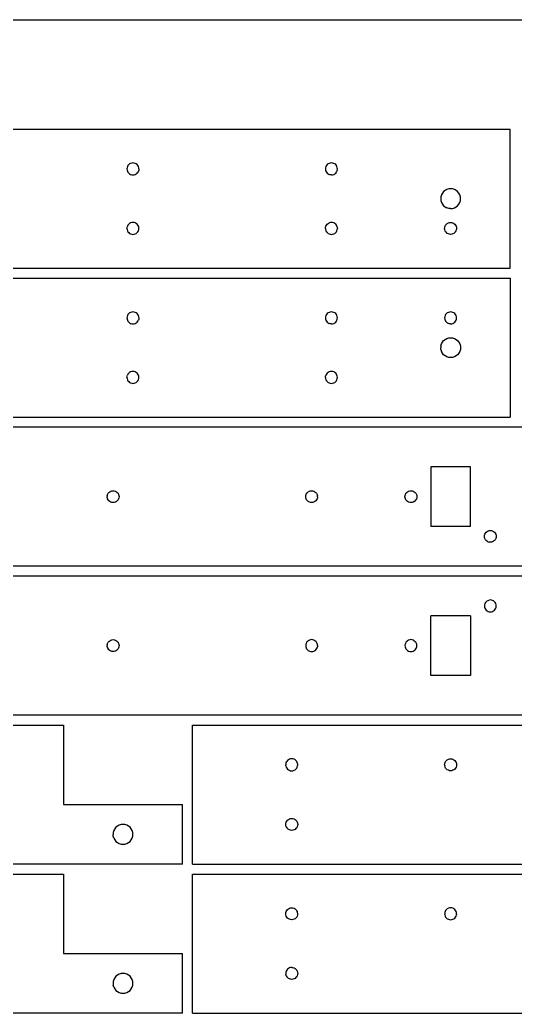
# Model space of a CAD drawing. Extents: x -122 to 122, y -61 to 61.
# Drawn here: x 57.26 to 82.2, y 10.99 to 60.99 of the extents above; entities that cross this region are included whole.
import ezdxf

# ---------------------------------------------------------------- set-up
doc = ezdxf.new("R2010")
doc.units = 0

msp = doc.modelspace()

# ---------------------------------------------------------------- linework, layer by layer
for p, q in [((-122.046, 60.991), (121.954, 60.991)), ((31.954, 55.491), (81.954, 55.491)), ((81.954, 48.491), (81.954, 55.491)), ((62.66, 53.549), (62.654, 53.491)), ((62.677, 53.606), (62.66, 53.549)), ((62.704, 53.657), (62.677, 53.606)), ((62.742, 53.703), (62.704, 53.657)), ((62.787, 53.74), (62.742, 53.703)), ((62.839, 53.768), (62.787, 53.74)), ((62.895, 53.785), (62.839, 53.768)), ((62.954, 53.791), (62.895, 53.785)), ((63.012, 53.785), (62.954, 53.791)), ((63.069, 53.768), (63.012, 53.785)), ((63.12, 53.74), (63.069, 53.768)), ((63.166, 53.703), (63.12, 53.74)), ((63.203, 53.657), (63.166, 53.703)), ((63.231, 53.606), (63.203, 53.657)), ((63.248, 53.549), (63.231, 53.606)), ((63.254, 53.491), (63.248, 53.549)), ((72.655, 53.502), (72.654, 53.491)), ((72.66, 53.549), (72.655, 53.502)), ((72.677, 53.606), (72.66, 53.549)), ((72.704, 53.657), (72.677, 53.606)), ((72.742, 53.703), (72.704, 53.657)), ((72.787, 53.74), (72.742, 53.703)), ((72.839, 53.768), (72.787, 53.74)), ((72.895, 53.785), (72.839, 53.768)), ((72.954, 53.791), (72.895, 53.785)), ((73.012, 53.785), (72.954, 53.791)), ((73.069, 53.768), (73.012, 53.785)), ((73.12, 53.74), (73.069, 53.768)), ((73.166, 53.703), (73.12, 53.74)), ((73.203, 53.657), (73.166, 53.703)), ((73.231, 53.606), (73.203, 53.657)), ((73.248, 53.549), (73.231, 53.606)), ((73.254, 53.491), (73.248, 53.549)), ((62.654, 53.491), (62.66, 53.432)), ((62.66, 53.432), (62.677, 53.376)), ((62.677, 53.376), (62.704, 53.324)), ((62.704, 53.324), (62.742, 53.279)), ((62.742, 53.279), (62.787, 53.241)), ((62.787, 53.241), (62.839, 53.214)), ((62.839, 53.214), (62.895, 53.196)), ((62.895, 53.196), (62.954, 53.191)), ((62.954, 53.191), (63.012, 53.196)), ((63.012, 53.196), (63.069, 53.214)), ((63.069, 53.214), (63.12, 53.241)), ((63.12, 53.241), (63.166, 53.279)), ((63.166, 53.279), (63.203, 53.324)), ((63.231, 53.376), (63.203, 53.324)), ((63.248, 53.432), (63.231, 53.376)), ((63.253, 53.479), (63.248, 53.432)), ((63.254, 53.491), (63.253, 53.479)), ((72.654, 53.491), (72.66, 53.432)), ((72.66, 53.432), (72.677, 53.376)), ((72.677, 53.376), (72.704, 53.324)), ((72.704, 53.324), (72.742, 53.279)), ((72.742, 53.279), (72.787, 53.241)), ((72.787, 53.241), (72.839, 53.214)), ((72.895, 53.196), (72.839, 53.214)), ((72.954, 53.191), (72.895, 53.196)), ((72.954, 53.191), (73.012, 53.196)), ((73.012, 53.196), (73.069, 53.214)), ((73.069, 53.214), (73.12, 53.241)), ((73.12, 53.241), (73.166, 53.279)), ((73.166, 53.279), (73.203, 53.324)), ((73.203, 53.324), (73.231, 53.376)), ((73.248, 53.432), (73.231, 53.376)), ((73.248, 53.432), (73.254, 53.491)), ((78.463, 52.088), (78.454, 51.991)), ((78.492, 52.182), (78.463, 52.088)), ((78.538, 52.268), (78.492, 52.182)), ((78.6, 52.344), (78.538, 52.268)), ((78.676, 52.406), (78.6, 52.344)), ((78.762, 52.453), (78.676, 52.406)), ((78.856, 52.481), (78.762, 52.453)), ((78.954, 52.491), (78.856, 52.481)), ((79.051, 52.481), (78.954, 52.491)), ((79.145, 52.453), (79.051, 52.481)), ((79.232, 52.406), (79.145, 52.453)), ((79.307, 52.344), (79.232, 52.406)), ((79.37, 52.268), (79.307, 52.344)), ((79.416, 52.182), (79.37, 52.268)), ((79.444, 52.088), (79.416, 52.182)), ((79.454, 51.991), (79.444, 52.088)), ((78.454, 51.991), (78.463, 51.893)), ((78.463, 51.893), (78.492, 51.799)), ((78.492, 51.799), (78.538, 51.713)), ((78.538, 51.713), (78.6, 51.637)), ((78.6, 51.637), (78.676, 51.575)), ((78.676, 51.575), (78.762, 51.529)), ((78.856, 51.5), (78.762, 51.529)), ((78.954, 51.491), (78.856, 51.5)), ((78.954, 51.491), (79.051, 51.5)), ((79.051, 51.5), (79.145, 51.529)), ((79.145, 51.529), (79.232, 51.575)), ((79.232, 51.575), (79.307, 51.637)), ((79.307, 51.637), (79.37, 51.713)), ((79.37, 51.713), (79.416, 51.799)), ((79.416, 51.799), (79.444, 51.893)), ((79.444, 51.893), (79.454, 51.991)), ((62.655, 50.502), (62.654, 50.491)), ((62.655, 50.502), (62.66, 50.549)), ((62.677, 50.606), (62.66, 50.549)), ((62.704, 50.657), (62.677, 50.606)), ((62.742, 50.703), (62.704, 50.657)), ((62.787, 50.74), (62.742, 50.703)), ((62.839, 50.768), (62.787, 50.74)), ((62.895, 50.785), (62.839, 50.768)), ((62.954, 50.791), (62.895, 50.785)), ((63.012, 50.785), (62.954, 50.791)), ((63.069, 50.768), (63.012, 50.785)), ((63.12, 50.74), (63.069, 50.768)), ((63.166, 50.703), (63.12, 50.74)), ((63.203, 50.657), (63.166, 50.703)), ((63.231, 50.606), (63.203, 50.657)), ((63.248, 50.549), (63.231, 50.606)), ((63.254, 50.491), (63.248, 50.549)), ((72.654, 50.491), (72.66, 50.549)), ((72.66, 50.549), (72.677, 50.606)), ((72.677, 50.606), (72.704, 50.657)), ((72.704, 50.657), (72.742, 50.703)), ((72.742, 50.703), (72.787, 50.74)), ((72.787, 50.74), (72.839, 50.768)), ((72.895, 50.785), (72.839, 50.768)), ((72.954, 50.791), (72.895, 50.785)), ((73.012, 50.785), (72.954, 50.791)), ((73.069, 50.768), (73.012, 50.785)), ((73.12, 50.74), (73.069, 50.768)), ((73.166, 50.703), (73.12, 50.74)), ((73.203, 50.657), (73.166, 50.703)), ((73.231, 50.606), (73.203, 50.657)), ((73.248, 50.549), (73.231, 50.606)), ((73.248, 50.549), (73.254, 50.491)), ((78.654, 50.491), (78.66, 50.549)), ((78.66, 50.549), (78.677, 50.606)), ((78.677, 50.606), (78.704, 50.657)), ((78.704, 50.657), (78.742, 50.703)), ((78.742, 50.703), (78.787, 50.74)), ((78.787, 50.74), (78.839, 50.768)), ((78.839, 50.768), (78.895, 50.785)), ((78.895, 50.785), (78.954, 50.791)), ((78.954, 50.791), (79.012, 50.785)), ((79.012, 50.785), (79.069, 50.768)), ((79.069, 50.768), (79.12, 50.74)), ((79.12, 50.74), (79.166, 50.703)), ((79.166, 50.703), (79.203, 50.657)), ((79.203, 50.657), (79.231, 50.606)), ((79.231, 50.606), (79.248, 50.549)), ((79.248, 50.549), (79.254, 50.491)), ((62.654, 50.491), (62.66, 50.432)), ((62.66, 50.432), (62.677, 50.376)), ((62.677, 50.376), (62.704, 50.324)), ((62.704, 50.324), (62.742, 50.279)), ((62.742, 50.279), (62.787, 50.241)), ((62.787, 50.241), (62.839, 50.214)), ((62.839, 50.214), (62.895, 50.196)), ((62.895, 50.196), (62.954, 50.191)), ((62.954, 50.191), (63.012, 50.196)), ((63.012, 50.196), (63.069, 50.214)), ((63.069, 50.214), (63.12, 50.241)), ((63.12, 50.241), (63.166, 50.279)), ((63.166, 50.279), (63.203, 50.324)), ((63.203, 50.324), (63.231, 50.376)), ((63.231, 50.376), (63.248, 50.432)), ((63.248, 50.432), (63.254, 50.491)), ((72.654, 50.491), (72.66, 50.432)), ((72.66, 50.432), (72.677, 50.376)), ((72.677, 50.376), (72.704, 50.324)), ((72.704, 50.324), (72.742, 50.279)), ((72.742, 50.279), (72.787, 50.241)), ((72.787, 50.241), (72.839, 50.214)), ((72.839, 50.214), (72.895, 50.196)), ((72.895, 50.196), (72.954, 50.191)), ((72.954, 50.191), (73.012, 50.196)), ((73.012, 50.196), (73.069, 50.214)), ((73.069, 50.214), (73.12, 50.241)), ((73.12, 50.241), (73.166, 50.279)), ((73.166, 50.279), (73.203, 50.324)), ((73.203, 50.324), (73.231, 50.376)), ((73.231, 50.376), (73.248, 50.432)), ((73.248, 50.432), (73.254, 50.491)), ((78.66, 50.432), (78.654, 50.491)), ((78.677, 50.376), (78.66, 50.432)), ((78.704, 50.324), (78.677, 50.376)), ((78.742, 50.279), (78.704, 50.324)), ((78.787, 50.241), (78.742, 50.279)), ((78.839, 50.214), (78.787, 50.241)), ((78.895, 50.196), (78.839, 50.214)), ((78.954, 50.191), (78.895, 50.196)), ((79.012, 50.196), (78.954, 50.191)), ((79.069, 50.214), (79.012, 50.196)), ((79.12, 50.241), (79.069, 50.214)), ((79.166, 50.279), (79.12, 50.241)), ((79.203, 50.324), (79.166, 50.279)), ((79.203, 50.324), (79.231, 50.376)), ((79.231, 50.376), (79.248, 50.432)), ((79.254, 50.491), (79.248, 50.432)), ((31.954, 48.491), (81.954, 48.491)), ((31.954, 47.991), (81.954, 47.991)), ((81.954, 47.991), (81.954, 40.991)), ((62.66, 46.049), (62.654, 45.991)), ((62.677, 46.106), (62.66, 46.049)), ((62.704, 46.157), (62.677, 46.106)), ((62.742, 46.203), (62.704, 46.157)), ((62.787, 46.24), (62.742, 46.203)), ((62.839, 46.268), (62.787, 46.24)), ((62.895, 46.285), (62.839, 46.268)), ((62.954, 46.291), (62.895, 46.285)), ((63.012, 46.285), (62.954, 46.291)), ((63.069, 46.268), (63.012, 46.285)), ((63.121, 46.24), (63.069, 46.268)), ((63.166, 46.203), (63.121, 46.24)), ((63.203, 46.157), (63.166, 46.203)), ((63.231, 46.106), (63.203, 46.157)), ((63.248, 46.049), (63.231, 46.106)), ((63.252, 46.014), (63.248, 46.049)), ((63.252, 46.014), (63.254, 45.991)), ((72.66, 46.049), (72.654, 45.991)), ((72.677, 46.106), (72.66, 46.049)), ((72.704, 46.157), (72.677, 46.106)), ((72.742, 46.203), (72.704, 46.157)), ((72.787, 46.24), (72.742, 46.203)), ((72.839, 46.268), (72.787, 46.24)), ((72.895, 46.285), (72.839, 46.268)), ((72.954, 46.291), (72.895, 46.285)), ((73.012, 46.285), (72.954, 46.291)), ((73.069, 46.268), (73.012, 46.285)), ((73.121, 46.24), (73.069, 46.268)), ((73.166, 46.203), (73.121, 46.24)), ((73.203, 46.157), (73.166, 46.203)), ((73.231, 46.106), (73.203, 46.157)), ((73.248, 46.049), (73.231, 46.106)), ((73.254, 45.991), (73.248, 46.049)), ((78.66, 46.049), (78.654, 45.991)), ((78.677, 46.106), (78.66, 46.049)), ((78.704, 46.157), (78.677, 46.106)), ((78.742, 46.203), (78.704, 46.157)), ((78.787, 46.24), (78.742, 46.203)), ((78.839, 46.268), (78.787, 46.24)), ((78.895, 46.285), (78.839, 46.268)), ((78.954, 46.291), (78.895, 46.285)), ((79.012, 46.285), (78.954, 46.291)), ((79.069, 46.268), (79.012, 46.285)), ((79.121, 46.24), (79.069, 46.268)), ((79.166, 46.203), (79.121, 46.24)), ((79.203, 46.157), (79.166, 46.203)), ((79.231, 46.106), (79.203, 46.157)), ((79.248, 46.049), (79.231, 46.106)), ((79.254, 45.991), (79.248, 46.049)), ((62.654, 45.991), (62.656, 45.967)), ((62.656, 45.967), (62.66, 45.932)), ((62.66, 45.932), (62.677, 45.876)), ((62.677, 45.876), (62.704, 45.824)), ((62.704, 45.824), (62.742, 45.779)), ((62.742, 45.779), (62.787, 45.741)), ((62.787, 45.741), (62.839, 45.714)), ((62.839, 45.714), (62.895, 45.696)), ((62.895, 45.696), (62.954, 45.691)), ((62.954, 45.691), (63.012, 45.696)), ((63.012, 45.696), (63.069, 45.714)), ((63.069, 45.714), (63.121, 45.741)), ((63.121, 45.741), (63.166, 45.779)), ((63.166, 45.779), (63.203, 45.824)), ((63.203, 45.824), (63.231, 45.876)), ((63.248, 45.932), (63.231, 45.876)), ((63.254, 45.991), (63.248, 45.932)), ((72.654, 45.991), (72.656, 45.967)), ((72.656, 45.967), (72.66, 45.932)), ((72.66, 45.932), (72.677, 45.876)), ((72.677, 45.876), (72.704, 45.824)), ((72.704, 45.824), (72.742, 45.779)), ((72.742, 45.779), (72.787, 45.741)), ((72.787, 45.741), (72.839, 45.714)), ((72.895, 45.696), (72.839, 45.714)), ((72.954, 45.691), (72.895, 45.696)), ((72.954, 45.691), (73.012, 45.696)), ((73.012, 45.696), (73.069, 45.714)), ((73.069, 45.714), (73.121, 45.741)), ((73.121, 45.741), (73.166, 45.779)), ((73.166, 45.779), (73.203, 45.824)), ((73.203, 45.824), (73.231, 45.876)), ((73.231, 45.876), (73.248, 45.932)), ((73.248, 45.932), (73.254, 45.991)), ((78.654, 45.991), (78.66, 45.932)), ((78.66, 45.932), (78.677, 45.876)), ((78.677, 45.876), (78.704, 45.824)), ((78.704, 45.824), (78.742, 45.779)), ((78.742, 45.779), (78.787, 45.741)), ((78.787, 45.741), (78.839, 45.714)), ((78.895, 45.696), (78.839, 45.714)), ((78.954, 45.691), (78.895, 45.696)), ((78.954, 45.691), (79.012, 45.696)), ((79.012, 45.696), (79.069, 45.714)), ((79.069, 45.714), (79.121, 45.741)), ((79.121, 45.741), (79.166, 45.779)), ((79.166, 45.779), (79.203, 45.824)), ((79.203, 45.824), (79.231, 45.876)), ((79.231, 45.876), (79.248, 45.932)), ((79.248, 45.932), (79.254, 45.991)), ((78.463, 44.588), (78.454, 44.491)), ((78.463, 44.588), (78.492, 44.682)), ((78.492, 44.682), (78.538, 44.769)), ((78.538, 44.769), (78.6, 44.844)), ((78.6, 44.844), (78.676, 44.906)), ((78.676, 44.906), (78.763, 44.953)), ((78.763, 44.953), (78.856, 44.981)), ((78.856, 44.981), (78.954, 44.991)), ((78.954, 44.991), (79.051, 44.981)), ((79.051, 44.981), (79.145, 44.953)), ((79.145, 44.953), (79.232, 44.906)), ((79.232, 44.906), (79.307, 44.844)), ((79.307, 44.844), (79.37, 44.769)), ((79.37, 44.769), (79.416, 44.682)), ((79.416, 44.682), (79.444, 44.588)), ((79.444, 44.588), (79.454, 44.491)), ((78.463, 44.393), (78.454, 44.491)), ((78.463, 44.393), (78.492, 44.299)), ((78.538, 44.213), (78.492, 44.299)), ((78.6, 44.137), (78.538, 44.213)), ((78.676, 44.075), (78.6, 44.137)), ((78.763, 44.029), (78.676, 44.075)), ((78.856, 44), (78.763, 44.029)), ((78.954, 43.991), (78.856, 44)), ((79.051, 44), (78.954, 43.991)), ((79.145, 44.029), (79.051, 44)), ((79.232, 44.075), (79.145, 44.029)), ((79.307, 44.137), (79.232, 44.075)), ((79.37, 44.213), (79.307, 44.137)), ((79.416, 44.299), (79.37, 44.213)), ((79.444, 44.393), (79.416, 44.299)), ((79.454, 44.491), (79.444, 44.393)), ((62.654, 42.991), (62.66, 43.049)), ((62.66, 43.049), (62.677, 43.106)), ((62.704, 43.157), (62.677, 43.106)), ((62.742, 43.203), (62.704, 43.157)), ((62.787, 43.24), (62.742, 43.203)), ((62.839, 43.268), (62.787, 43.24)), ((62.895, 43.285), (62.839, 43.268)), ((62.954, 43.291), (62.895, 43.285)), ((63.012, 43.285), (62.954, 43.291)), ((63.069, 43.268), (63.012, 43.285)), ((63.121, 43.24), (63.069, 43.268)), ((63.166, 43.203), (63.121, 43.24)), ((63.203, 43.157), (63.166, 43.203)), ((63.231, 43.106), (63.203, 43.157)), ((63.248, 43.049), (63.231, 43.106)), ((63.254, 42.991), (63.248, 43.049)), ((72.654, 42.991), (72.66, 43.049)), ((72.66, 43.049), (72.677, 43.106)), ((72.704, 43.157), (72.677, 43.106)), ((72.742, 43.203), (72.704, 43.157)), ((72.787, 43.24), (72.742, 43.203)), ((72.839, 43.268), (72.787, 43.24)), ((72.895, 43.285), (72.839, 43.268)), ((72.954, 43.291), (72.895, 43.285)), ((73.012, 43.285), (72.954, 43.291)), ((73.069, 43.268), (73.012, 43.285)), ((73.121, 43.24), (73.069, 43.268)), ((73.166, 43.203), (73.121, 43.24)), ((73.203, 43.157), (73.166, 43.203)), ((73.231, 43.106), (73.203, 43.157)), ((73.248, 43.049), (73.231, 43.106)), ((73.254, 42.991), (73.248, 43.049)), ((62.654, 42.991), (62.656, 42.967)), ((62.656, 42.967), (62.66, 42.932)), ((62.66, 42.932), (62.677, 42.876)), ((62.677, 42.876), (62.704, 42.824)), ((62.704, 42.824), (62.742, 42.779)), ((62.742, 42.779), (62.787, 42.741)), ((62.787, 42.741), (62.839, 42.714)), ((62.839, 42.714), (62.895, 42.696)), ((62.895, 42.696), (62.954, 42.691)), ((62.954, 42.691), (63.012, 42.696)), ((63.012, 42.696), (63.069, 42.714)), ((63.069, 42.714), (63.121, 42.741)), ((63.121, 42.741), (63.166, 42.779)), ((63.166, 42.779), (63.203, 42.824)), ((63.203, 42.824), (63.231, 42.876)), ((63.231, 42.876), (63.248, 42.932)), ((63.248, 42.932), (63.254, 42.991)), ((72.654, 42.991), (72.66, 42.932)), ((72.66, 42.932), (72.677, 42.876)), ((72.677, 42.876), (72.704, 42.824)), ((72.704, 42.824), (72.742, 42.779)), ((72.742, 42.779), (72.787, 42.741)), ((72.787, 42.741), (72.839, 42.714)), ((72.839, 42.714), (72.895, 42.696)), ((72.895, 42.696), (72.954, 42.691)), ((72.954, 42.691), (73.012, 42.696)), ((73.012, 42.696), (73.069, 42.714)), ((73.069, 42.714), (73.121, 42.741)), ((73.121, 42.741), (73.166, 42.779)), ((73.166, 42.779), (73.203, 42.824)), ((73.203, 42.824), (73.231, 42.876)), ((73.231, 42.876), (73.248, 42.932)), ((73.248, 42.932), (73.254, 42.991)), ((31.954, 40.991), (81.954, 40.991)), ((91.954, 40.491), (11.954, 40.491)), ((77.954, 38.491), (77.954, 35.491)), ((79.954, 38.491), (77.954, 38.491)), ((79.954, 35.491), (79.954, 38.491)), ((61.66, 37.049), (61.654, 36.991)), ((61.66, 37.049), (61.677, 37.106)), ((61.677, 37.106), (61.704, 37.157)), ((61.704, 37.157), (61.742, 37.203)), ((61.742, 37.203), (61.787, 37.24)), ((61.787, 37.24), (61.839, 37.268)), ((61.839, 37.268), (61.895, 37.285)), ((61.895, 37.285), (61.954, 37.291)), ((61.954, 37.291), (62.012, 37.285)), ((62.012, 37.285), (62.069, 37.268)), ((62.069, 37.268), (62.121, 37.24)), ((62.121, 37.24), (62.166, 37.203)), ((62.166, 37.203), (62.203, 37.157)), ((62.203, 37.157), (62.231, 37.106)), ((62.231, 37.106), (62.248, 37.049)), ((62.248, 37.049), (62.254, 36.991)), ((71.654, 36.991), (71.66, 37.049)), ((71.66, 37.049), (71.677, 37.106)), ((71.677, 37.106), (71.704, 37.157)), ((71.704, 37.157), (71.742, 37.203)), ((71.742, 37.203), (71.787, 37.24)), ((71.787, 37.24), (71.839, 37.268)), ((71.839, 37.268), (71.895, 37.285)), ((71.895, 37.285), (71.954, 37.291)), ((71.954, 37.291), (72.012, 37.285)), ((72.012, 37.285), (72.069, 37.268)), ((72.069, 37.268), (72.121, 37.24)), ((72.121, 37.24), (72.166, 37.203)), ((72.166, 37.203), (72.203, 37.157)), ((72.203, 37.157), (72.231, 37.106)), ((72.231, 37.106), (72.248, 37.049)), ((72.254, 36.991), (72.248, 37.049)), ((76.654, 36.991), (76.66, 37.049)), ((76.66, 37.049), (76.677, 37.106)), ((76.677, 37.106), (76.704, 37.157)), ((76.704, 37.157), (76.742, 37.203)), ((76.742, 37.203), (76.787, 37.24)), ((76.787, 37.24), (76.839, 37.268)), ((76.839, 37.268), (76.895, 37.285)), ((76.895, 37.285), (76.954, 37.291)), ((76.954, 37.291), (77.012, 37.285)), ((77.012, 37.285), (77.069, 37.268)), ((77.069, 37.268), (77.121, 37.24)), ((77.121, 37.24), (77.166, 37.203)), ((77.166, 37.203), (77.203, 37.157)), ((77.203, 37.157), (77.231, 37.106)), ((77.231, 37.106), (77.248, 37.049)), ((77.248, 37.049), (77.254, 36.991)), ((61.66, 36.932), (61.654, 36.991)), ((61.66, 36.932), (61.677, 36.876)), ((61.704, 36.824), (61.677, 36.876)), ((61.742, 36.779), (61.704, 36.824)), ((61.787, 36.741), (61.742, 36.779)), ((61.839, 36.714), (61.787, 36.741)), ((61.895, 36.697), (61.839, 36.714)), ((61.954, 36.691), (61.895, 36.697)), ((62.012, 36.697), (61.954, 36.691)), ((62.069, 36.714), (62.012, 36.697)), ((62.121, 36.741), (62.069, 36.714)), ((62.166, 36.779), (62.121, 36.741)), ((62.203, 36.824), (62.166, 36.779)), ((62.231, 36.876), (62.203, 36.824)), ((62.248, 36.932), (62.231, 36.876)), ((62.254, 36.991), (62.248, 36.932)), ((71.66, 36.932), (71.654, 36.991)), ((71.677, 36.876), (71.66, 36.932)), ((71.704, 36.824), (71.677, 36.876)), ((71.742, 36.779), (71.704, 36.824)), ((71.787, 36.741), (71.742, 36.779)), ((71.839, 36.714), (71.787, 36.741)), ((71.895, 36.697), (71.839, 36.714)), ((71.954, 36.691), (71.895, 36.697)), ((72.012, 36.697), (71.954, 36.691)), ((72.069, 36.714), (72.012, 36.697)), ((72.121, 36.741), (72.069, 36.714)), ((72.166, 36.779), (72.121, 36.741)), ((72.203, 36.824), (72.166, 36.779)), ((72.231, 36.876), (72.203, 36.824)), ((72.248, 36.932), (72.231, 36.876)), ((72.253, 36.983), (72.248, 36.932)), ((72.253, 36.983), (72.254, 36.991)), ((76.656, 36.973), (76.654, 36.991)), ((76.66, 36.932), (76.656, 36.973)), ((76.677, 36.876), (76.66, 36.932)), ((76.704, 36.824), (76.677, 36.876)), ((76.742, 36.779), (76.704, 36.824)), ((76.787, 36.741), (76.742, 36.779)), ((76.839, 36.714), (76.787, 36.741)), ((76.895, 36.697), (76.839, 36.714)), ((76.954, 36.691), (76.895, 36.697)), ((77.012, 36.697), (76.954, 36.691)), ((77.069, 36.714), (77.012, 36.697)), ((77.121, 36.741), (77.069, 36.714)), ((77.121, 36.741), (77.166, 36.779)), ((77.166, 36.779), (77.203, 36.824)), ((77.231, 36.876), (77.203, 36.824)), ((77.248, 36.932), (77.231, 36.876)), ((77.254, 36.991), (77.248, 36.932)), ((79.954, 35.491), (77.954, 35.491)), ((80.654, 34.991), (80.66, 35.049)), ((80.66, 35.049), (80.677, 35.106)), ((80.677, 35.106), (80.704, 35.157)), ((80.704, 35.157), (80.742, 35.203)), ((80.742, 35.203), (80.787, 35.24)), ((80.787, 35.24), (80.839, 35.268)), ((80.839, 35.268), (80.895, 35.285)), ((80.895, 35.285), (80.954, 35.291)), ((80.954, 35.291), (81.012, 35.285)), ((81.012, 35.285), (81.069, 35.268)), ((81.069, 35.268), (81.121, 35.24)), ((81.121, 35.24), (81.166, 35.203)), ((81.166, 35.203), (81.203, 35.157)), ((81.203, 35.157), (81.231, 35.106)), ((81.231, 35.106), (81.248, 35.049)), ((81.248, 35.049), (81.254, 34.991)), ((80.66, 34.932), (80.654, 34.991)), ((80.677, 34.876), (80.66, 34.932)), ((80.704, 34.824), (80.677, 34.876)), ((80.742, 34.779), (80.704, 34.824)), ((80.787, 34.741), (80.742, 34.779)), ((80.787, 34.741), (80.839, 34.714)), ((80.839, 34.714), (80.895, 34.697)), ((80.954, 34.691), (80.895, 34.697)), ((81.012, 34.697), (80.954, 34.691)), ((81.069, 34.714), (81.012, 34.697)), ((81.121, 34.741), (81.069, 34.714)), ((81.166, 34.779), (81.121, 34.741)), ((81.203, 34.824), (81.166, 34.779)), ((81.231, 34.876), (81.203, 34.824)), ((81.248, 34.932), (81.231, 34.876)), ((81.254, 34.991), (81.248, 34.932)), ((91.954, 33.491), (11.954, 33.491)), ((91.954, 32.991), (11.954, 32.991)), ((80.66, 31.549), (80.654, 31.491)), ((80.677, 31.606), (80.66, 31.549)), ((80.704, 31.657), (80.677, 31.606)), ((80.742, 31.703), (80.704, 31.657)), ((80.787, 31.74), (80.742, 31.703)), ((80.787, 31.74), (80.839, 31.768)), ((80.839, 31.768), (80.895, 31.785)), ((80.954, 31.791), (80.895, 31.785)), ((81.012, 31.785), (80.954, 31.791)), ((81.069, 31.768), (81.012, 31.785)), ((81.121, 31.74), (81.069, 31.768)), ((81.166, 31.703), (81.121, 31.74)), ((81.203, 31.657), (81.166, 31.703)), ((81.231, 31.606), (81.203, 31.657)), ((81.248, 31.549), (81.231, 31.606)), ((81.254, 31.491), (81.248, 31.549)), ((80.654, 31.491), (80.66, 31.432)), ((80.66, 31.432), (80.677, 31.376)), ((80.677, 31.376), (80.704, 31.324)), ((80.704, 31.324), (80.742, 31.279)), ((80.742, 31.279), (80.787, 31.241)), ((80.787, 31.241), (80.839, 31.214)), ((80.839, 31.214), (80.895, 31.197)), ((80.895, 31.197), (80.954, 31.191)), ((80.954, 31.191), (81.012, 31.197)), ((81.012, 31.197), (81.069, 31.214)), ((81.069, 31.214), (81.121, 31.241)), ((81.121, 31.241), (81.166, 31.279)), ((81.166, 31.279), (81.203, 31.324)), ((81.203, 31.324), (81.231, 31.376)), ((81.231, 31.376), (81.248, 31.432)), ((81.248, 31.432), (81.254, 31.491)), ((79.954, 30.991), (77.954, 30.991)), ((77.954, 27.991), (77.954, 30.991)), ((79.954, 30.991), (79.954, 27.991)), ((61.66, 29.549), (61.654, 29.491)), ((61.66, 29.549), (61.677, 29.606)), ((61.677, 29.606), (61.704, 29.657)), ((61.704, 29.657), (61.742, 29.703)), ((61.742, 29.703), (61.787, 29.74)), ((61.787, 29.74), (61.839, 29.768)), ((61.839, 29.768), (61.895, 29.785)), ((61.895, 29.785), (61.954, 29.791)), ((61.954, 29.791), (62.012, 29.785)), ((62.012, 29.785), (62.069, 29.768)), ((62.069, 29.768), (62.121, 29.74)), ((62.121, 29.74), (62.166, 29.703)), ((62.166, 29.703), (62.203, 29.657)), ((62.203, 29.657), (62.231, 29.606)), ((62.231, 29.606), (62.248, 29.549)), ((62.248, 29.549), (62.254, 29.491)), ((71.66, 29.549), (71.654, 29.491)), ((71.677, 29.606), (71.66, 29.549)), ((71.704, 29.657), (71.677, 29.606)), ((71.742, 29.703), (71.704, 29.657)), ((71.787, 29.74), (71.742, 29.703)), ((71.839, 29.768), (71.787, 29.74)), ((71.895, 29.785), (71.839, 29.768)), ((71.954, 29.791), (71.895, 29.785)), ((72.012, 29.785), (71.954, 29.791)), ((72.069, 29.768), (72.012, 29.785)), ((72.121, 29.74), (72.069, 29.768)), ((72.166, 29.703), (72.121, 29.74)), ((72.203, 29.657), (72.166, 29.703)), ((72.231, 29.606), (72.203, 29.657)), ((72.248, 29.549), (72.231, 29.606)), ((72.253, 29.499), (72.248, 29.549)), ((76.656, 29.508), (76.654, 29.491)), ((76.66, 29.549), (76.656, 29.508)), ((76.677, 29.606), (76.66, 29.549)), ((76.704, 29.657), (76.677, 29.606)), ((76.742, 29.703), (76.704, 29.657)), ((76.787, 29.74), (76.742, 29.703)), ((76.839, 29.768), (76.787, 29.74)), ((76.895, 29.785), (76.839, 29.768)), ((76.954, 29.791), (76.895, 29.785)), ((77.012, 29.785), (76.954, 29.791)), ((77.069, 29.768), (77.012, 29.785)), ((77.121, 29.74), (77.069, 29.768)), ((77.121, 29.74), (77.166, 29.703)), ((77.166, 29.703), (77.203, 29.657)), ((77.231, 29.606), (77.203, 29.657)), ((77.248, 29.549), (77.231, 29.606)), ((77.254, 29.491), (77.248, 29.549)), ((61.66, 29.432), (61.654, 29.491)), ((61.66, 29.432), (61.677, 29.376)), ((61.677, 29.376), (61.704, 29.324)), ((61.742, 29.279), (61.704, 29.324)), ((61.787, 29.241), (61.742, 29.279)), ((61.839, 29.214), (61.787, 29.241)), ((61.895, 29.197), (61.839, 29.214)), ((61.954, 29.191), (61.895, 29.197)), ((62.012, 29.197), (61.954, 29.191)), ((62.069, 29.214), (62.012, 29.197)), ((62.121, 29.241), (62.069, 29.214)), ((62.166, 29.279), (62.121, 29.241)), ((62.203, 29.324), (62.166, 29.279)), ((62.231, 29.376), (62.203, 29.324)), ((62.248, 29.432), (62.231, 29.376)), ((62.254, 29.491), (62.248, 29.432)), ((71.654, 29.491), (71.66, 29.432)), ((71.66, 29.432), (71.677, 29.376)), ((71.677, 29.376), (71.704, 29.324)), ((71.704, 29.324), (71.742, 29.279)), ((71.742, 29.279), (71.787, 29.241)), ((71.787, 29.241), (71.839, 29.214)), ((71.839, 29.214), (71.895, 29.197)), ((71.895, 29.197), (71.954, 29.191)), ((71.954, 29.191), (72.012, 29.197)), ((72.012, 29.197), (72.069, 29.214)), ((72.069, 29.214), (72.121, 29.241)), ((72.121, 29.241), (72.166, 29.279)), ((72.166, 29.279), (72.203, 29.324)), ((72.203, 29.324), (72.231, 29.376)), ((72.231, 29.376), (72.248, 29.432)), ((72.254, 29.491), (72.248, 29.432)), ((72.253, 29.499), (72.254, 29.491)), ((76.654, 29.491), (76.66, 29.432)), ((76.66, 29.432), (76.677, 29.376)), ((76.677, 29.376), (76.704, 29.324)), ((76.704, 29.324), (76.742, 29.279)), ((76.742, 29.279), (76.787, 29.241)), ((76.787, 29.241), (76.839, 29.214)), ((76.839, 29.214), (76.895, 29.197)), ((76.895, 29.197), (76.954, 29.191)), ((76.954, 29.191), (77.012, 29.197)), ((77.012, 29.197), (77.069, 29.214)), ((77.069, 29.214), (77.121, 29.241)), ((77.121, 29.241), (77.166, 29.279)), ((77.166, 29.279), (77.203, 29.324)), ((77.203, 29.324), (77.231, 29.376)), ((77.231, 29.376), (77.248, 29.432)), ((77.248, 29.432), (77.254, 29.491)), ((79.954, 27.991), (77.954, 27.991)), ((91.954, 25.991), (11.954, 25.991)), ((15.454, 25.491), (59.454, 25.491)), ((59.454, 25.491), (59.454, 21.491)), ((65.954, 25.491), (115.954, 25.491)), ((65.954, 18.491), (65.954, 25.491)), ((70.66, 23.549), (70.654, 23.491)), ((70.677, 23.606), (70.66, 23.549)), ((70.677, 23.606), (70.704, 23.657)), ((70.742, 23.703), (70.704, 23.657)), ((70.787, 23.74), (70.742, 23.703)), ((70.839, 23.768), (70.787, 23.74)), ((70.895, 23.785), (70.839, 23.768)), ((70.954, 23.791), (70.895, 23.785)), ((71.012, 23.785), (70.954, 23.791)), ((71.069, 23.768), (71.012, 23.785)), ((71.12, 23.74), (71.069, 23.768)), ((71.166, 23.703), (71.12, 23.74)), ((71.203, 23.657), (71.166, 23.703)), ((71.231, 23.606), (71.203, 23.657)), ((71.248, 23.549), (71.231, 23.606)), ((71.252, 23.514), (71.248, 23.549)), ((71.254, 23.491), (71.252, 23.514)), ((78.654, 23.491), (78.66, 23.549)), ((78.66, 23.549), (78.677, 23.606)), ((78.677, 23.606), (78.704, 23.657)), ((78.704, 23.657), (78.742, 23.703)), ((78.742, 23.703), (78.787, 23.74)), ((78.787, 23.74), (78.839, 23.768)), ((78.839, 23.768), (78.895, 23.785)), ((78.895, 23.785), (78.954, 23.791)), ((78.954, 23.791), (79.012, 23.785)), ((79.012, 23.785), (79.069, 23.768)), ((79.069, 23.768), (79.12, 23.74)), ((79.12, 23.74), (79.166, 23.703)), ((79.166, 23.703), (79.203, 23.657)), ((79.203, 23.657), (79.231, 23.606)), ((79.231, 23.606), (79.248, 23.549)), ((79.248, 23.549), (79.254, 23.491)), ((70.66, 23.432), (70.654, 23.491)), ((70.66, 23.432), (70.677, 23.376)), ((70.677, 23.376), (70.704, 23.324)), ((70.704, 23.324), (70.742, 23.279)), ((70.742, 23.279), (70.787, 23.241)), ((70.787, 23.241), (70.839, 23.214)), ((70.839, 23.214), (70.895, 23.196)), ((70.895, 23.196), (70.954, 23.191)), ((70.954, 23.191), (71.012, 23.196)), ((71.012, 23.196), (71.069, 23.214)), ((71.069, 23.214), (71.12, 23.241)), ((71.12, 23.241), (71.166, 23.279)), ((71.166, 23.279), (71.203, 23.324)), ((71.203, 23.324), (71.231, 23.376)), ((71.231, 23.376), (71.248, 23.432)), ((71.248, 23.432), (71.254, 23.491)), ((78.656, 23.467), (78.654, 23.491)), ((78.656, 23.467), (78.66, 23.432)), ((78.677, 23.376), (78.66, 23.432)), ((78.704, 23.324), (78.677, 23.376)), ((78.742, 23.279), (78.704, 23.324)), ((78.787, 23.241), (78.742, 23.279)), ((78.839, 23.214), (78.787, 23.241)), ((78.895, 23.196), (78.839, 23.214)), ((78.954, 23.191), (78.895, 23.196)), ((79.012, 23.196), (78.954, 23.191)), ((79.069, 23.214), (79.012, 23.196)), ((79.12, 23.241), (79.069, 23.214)), ((79.166, 23.279), (79.12, 23.241)), ((79.203, 23.324), (79.166, 23.279)), ((79.231, 23.376), (79.203, 23.324)), ((79.248, 23.432), (79.231, 23.376)), ((79.254, 23.491), (79.248, 23.432)), ((59.454, 21.491), (65.454, 21.491)), ((65.454, 18.491), (65.454, 21.491)), ((70.654, 20.491), (70.66, 20.549)), ((70.66, 20.549), (70.677, 20.606)), ((70.677, 20.606), (70.704, 20.657)), ((70.704, 20.657), (70.742, 20.703)), ((70.742, 20.703), (70.787, 20.74)), ((70.787, 20.74), (70.839, 20.768)), ((70.839, 20.768), (70.895, 20.785)), ((70.895, 20.785), (70.954, 20.791)), ((70.954, 20.791), (71.012, 20.785)), ((71.012, 20.785), (71.069, 20.768)), ((71.069, 20.768), (71.12, 20.74)), ((71.12, 20.74), (71.166, 20.703)), ((71.166, 20.703), (71.203, 20.657)), ((71.203, 20.657), (71.231, 20.606)), ((71.231, 20.606), (71.248, 20.549)), ((71.248, 20.549), (71.252, 20.514)), ((71.252, 20.514), (71.254, 20.491)), ((61.963, 20.088), (61.954, 19.991)), ((61.992, 20.182), (61.963, 20.088)), ((62.038, 20.268), (61.992, 20.182)), ((62.1, 20.344), (62.038, 20.268)), ((62.176, 20.406), (62.1, 20.344)), ((62.262, 20.453), (62.176, 20.406)), ((62.356, 20.481), (62.262, 20.453)), ((62.454, 20.491), (62.356, 20.481)), ((62.551, 20.481), (62.454, 20.491)), ((62.645, 20.453), (62.551, 20.481)), ((62.732, 20.406), (62.645, 20.453)), ((62.807, 20.344), (62.732, 20.406)), ((62.87, 20.268), (62.807, 20.344)), ((62.916, 20.182), (62.87, 20.268)), ((62.944, 20.088), (62.916, 20.182)), ((62.954, 19.991), (62.944, 20.088)), ((70.66, 20.432), (70.654, 20.491)), ((70.677, 20.376), (70.66, 20.432)), ((70.677, 20.376), (70.704, 20.324)), ((70.742, 20.279), (70.704, 20.324)), ((70.787, 20.241), (70.742, 20.279)), ((70.839, 20.214), (70.787, 20.241)), ((70.895, 20.196), (70.839, 20.214)), ((70.954, 20.191), (70.895, 20.196)), ((71.012, 20.196), (70.954, 20.191)), ((71.069, 20.214), (71.012, 20.196)), ((71.12, 20.241), (71.069, 20.214)), ((71.166, 20.279), (71.12, 20.241)), ((71.203, 20.324), (71.166, 20.279)), ((71.231, 20.376), (71.203, 20.324)), ((71.248, 20.432), (71.231, 20.376)), ((71.254, 20.491), (71.248, 20.432)), ((61.963, 19.893), (61.954, 19.991)), ((61.992, 19.799), (61.963, 19.893)), ((61.992, 19.799), (62.038, 19.713)), ((62.038, 19.713), (62.1, 19.637)), ((62.1, 19.637), (62.176, 19.575)), ((62.176, 19.575), (62.262, 19.529)), ((62.262, 19.529), (62.356, 19.5)), ((62.356, 19.5), (62.454, 19.491)), ((62.454, 19.491), (62.551, 19.5)), ((62.551, 19.5), (62.645, 19.529)), ((62.645, 19.529), (62.732, 19.575)), ((62.732, 19.575), (62.807, 19.637)), ((62.807, 19.637), (62.87, 19.713)), ((62.87, 19.713), (62.916, 19.799)), ((62.916, 19.799), (62.944, 19.893)), ((62.944, 19.893), (62.954, 19.991)), ((65.454, 18.491), (15.454, 18.491)), ((65.954, 18.491), (109.954, 18.491)), ((15.454, 17.991), (59.454, 17.991)), ((59.454, 17.991), (59.454, 13.991)), ((65.954, 10.991), (65.954, 17.991)), ((65.954, 17.991), (115.954, 17.991)), ((70.654, 15.991), (70.66, 16.049)), ((70.66, 16.049), (70.677, 16.106)), ((70.677, 16.106), (70.704, 16.157)), ((70.704, 16.157), (70.742, 16.203)), ((70.742, 16.203), (70.787, 16.24)), ((70.787, 16.24), (70.839, 16.268)), ((70.839, 16.268), (70.895, 16.285)), ((70.895, 16.285), (70.954, 16.291)), ((70.954, 16.291), (71.012, 16.285)), ((71.012, 16.285), (71.069, 16.268)), ((71.069, 16.268), (71.12, 16.24)), ((71.12, 16.24), (71.166, 16.203)), ((71.166, 16.203), (71.203, 16.157)), ((71.203, 16.157), (71.231, 16.106)), ((71.248, 16.049), (71.231, 16.106)), ((71.254, 15.991), (71.248, 16.049)), ((78.656, 16.014), (78.654, 15.991)), ((78.66, 16.049), (78.656, 16.014)), ((78.677, 16.106), (78.66, 16.049)), ((78.704, 16.157), (78.677, 16.106)), ((78.742, 16.203), (78.704, 16.157)), ((78.787, 16.24), (78.742, 16.203)), ((78.839, 16.268), (78.787, 16.24)), ((78.895, 16.285), (78.839, 16.268)), ((78.954, 16.291), (78.895, 16.285)), ((79.012, 16.285), (78.954, 16.291)), ((79.069, 16.268), (79.012, 16.285)), ((79.12, 16.24), (79.069, 16.268)), ((79.166, 16.203), (79.12, 16.24)), ((79.203, 16.157), (79.166, 16.203)), ((79.231, 16.106), (79.203, 16.157)), ((79.248, 16.049), (79.231, 16.106)), ((79.254, 15.991), (79.248, 16.049)), ((70.66, 15.932), (70.654, 15.991)), ((70.677, 15.876), (70.66, 15.932)), ((70.704, 15.824), (70.677, 15.876)), ((70.742, 15.779), (70.704, 15.824)), ((70.787, 15.741), (70.742, 15.779)), ((70.839, 15.714), (70.787, 15.741)), ((70.895, 15.696), (70.839, 15.714)), ((70.954, 15.691), (70.895, 15.696)), ((71.012, 15.696), (70.954, 15.691)), ((71.069, 15.714), (71.012, 15.696)), ((71.12, 15.741), (71.069, 15.714)), ((71.166, 15.779), (71.12, 15.741)), ((71.203, 15.824), (71.166, 15.779)), ((71.231, 15.876), (71.203, 15.824)), ((71.248, 15.932), (71.231, 15.876)), ((71.252, 15.967), (71.248, 15.932)), ((71.254, 15.991), (71.252, 15.967)), ((78.654, 15.991), (78.66, 15.932)), ((78.66, 15.932), (78.677, 15.876)), ((78.677, 15.876), (78.704, 15.824)), ((78.704, 15.824), (78.742, 15.779)), ((78.742, 15.779), (78.787, 15.741)), ((78.787, 15.741), (78.839, 15.714)), ((78.839, 15.714), (78.895, 15.696)), ((78.895, 15.696), (78.954, 15.691)), ((78.954, 15.691), (79.012, 15.696)), ((79.012, 15.696), (79.069, 15.714)), ((79.069, 15.714), (79.12, 15.741)), ((79.12, 15.741), (79.166, 15.779)), ((79.166, 15.779), (79.203, 15.824)), ((79.203, 15.824), (79.231, 15.876)), ((79.231, 15.876), (79.248, 15.932)), ((79.252, 15.967), (79.248, 15.932)), ((79.252, 15.967), (79.254, 15.991)), ((59.454, 13.991), (65.454, 13.991)), ((65.454, 10.991), (65.454, 13.991)), ((70.66, 13.049), (70.654, 12.991)), ((70.677, 13.106), (70.66, 13.049)), ((70.704, 13.157), (70.677, 13.106)), ((70.742, 13.203), (70.704, 13.157)), ((70.787, 13.24), (70.742, 13.203)), ((70.839, 13.268), (70.787, 13.24)), ((70.895, 13.285), (70.839, 13.268)), ((70.954, 13.291), (70.895, 13.285)), ((70.954, 13.291), (71.012, 13.285)), ((71.012, 13.285), (71.069, 13.268)), ((71.069, 13.268), (71.12, 13.24)), ((71.12, 13.24), (71.166, 13.203)), ((71.166, 13.203), (71.203, 13.157)), ((71.203, 13.157), (71.231, 13.106)), ((71.231, 13.106), (71.248, 13.049)), ((71.248, 13.049), (71.254, 12.991)), ((61.963, 12.588), (61.954, 12.491)), ((61.992, 12.682), (61.963, 12.588)), ((62.038, 12.768), (61.992, 12.682)), ((62.1, 12.844), (62.038, 12.768)), ((62.176, 12.906), (62.1, 12.844)), ((62.262, 12.953), (62.176, 12.906)), ((62.356, 12.981), (62.262, 12.953)), ((62.454, 12.991), (62.356, 12.981)), ((62.551, 12.981), (62.454, 12.991)), ((62.645, 12.953), (62.551, 12.981)), ((62.732, 12.906), (62.645, 12.953)), ((62.807, 12.844), (62.732, 12.906)), ((62.87, 12.768), (62.807, 12.844)), ((62.916, 12.682), (62.87, 12.768)), ((62.944, 12.588), (62.916, 12.682)), ((62.954, 12.491), (62.944, 12.588)), ((70.654, 12.991), (70.66, 12.932)), ((70.677, 12.876), (70.66, 12.932)), ((70.677, 12.876), (70.704, 12.824)), ((70.742, 12.779), (70.704, 12.824)), ((70.787, 12.741), (70.742, 12.779)), ((70.839, 12.714), (70.787, 12.741)), ((70.895, 12.696), (70.839, 12.714)), ((70.954, 12.691), (70.895, 12.696)), ((71.012, 12.696), (70.954, 12.691)), ((71.069, 12.714), (71.012, 12.696)), ((71.12, 12.741), (71.069, 12.714)), ((71.166, 12.779), (71.12, 12.741)), ((71.203, 12.824), (71.166, 12.779)), ((71.231, 12.876), (71.203, 12.824)), ((71.248, 12.932), (71.231, 12.876)), ((71.254, 12.991), (71.248, 12.932)), ((61.954, 12.491), (61.963, 12.393)), ((61.992, 12.299), (61.963, 12.393)), ((61.992, 12.299), (62.038, 12.213)), ((62.038, 12.213), (62.1, 12.137)), ((62.1, 12.137), (62.176, 12.075)), ((62.176, 12.075), (62.262, 12.029)), ((62.262, 12.029), (62.356, 12)), ((62.356, 12), (62.454, 11.991)), ((62.454, 11.991), (62.551, 12)), ((62.551, 12), (62.645, 12.029)), ((62.645, 12.029), (62.732, 12.075)), ((62.732, 12.075), (62.807, 12.137)), ((62.807, 12.137), (62.87, 12.213)), ((62.87, 12.213), (62.916, 12.299)), ((62.916, 12.299), (62.944, 12.393)), ((62.944, 12.393), (62.954, 12.491)), ((65.454, 10.991), (15.454, 10.991)), ((65.954, 10.991), (115.954, 10.991))]:
    msp.add_line(p, q)

doc.saveas('drawing.dxf')
